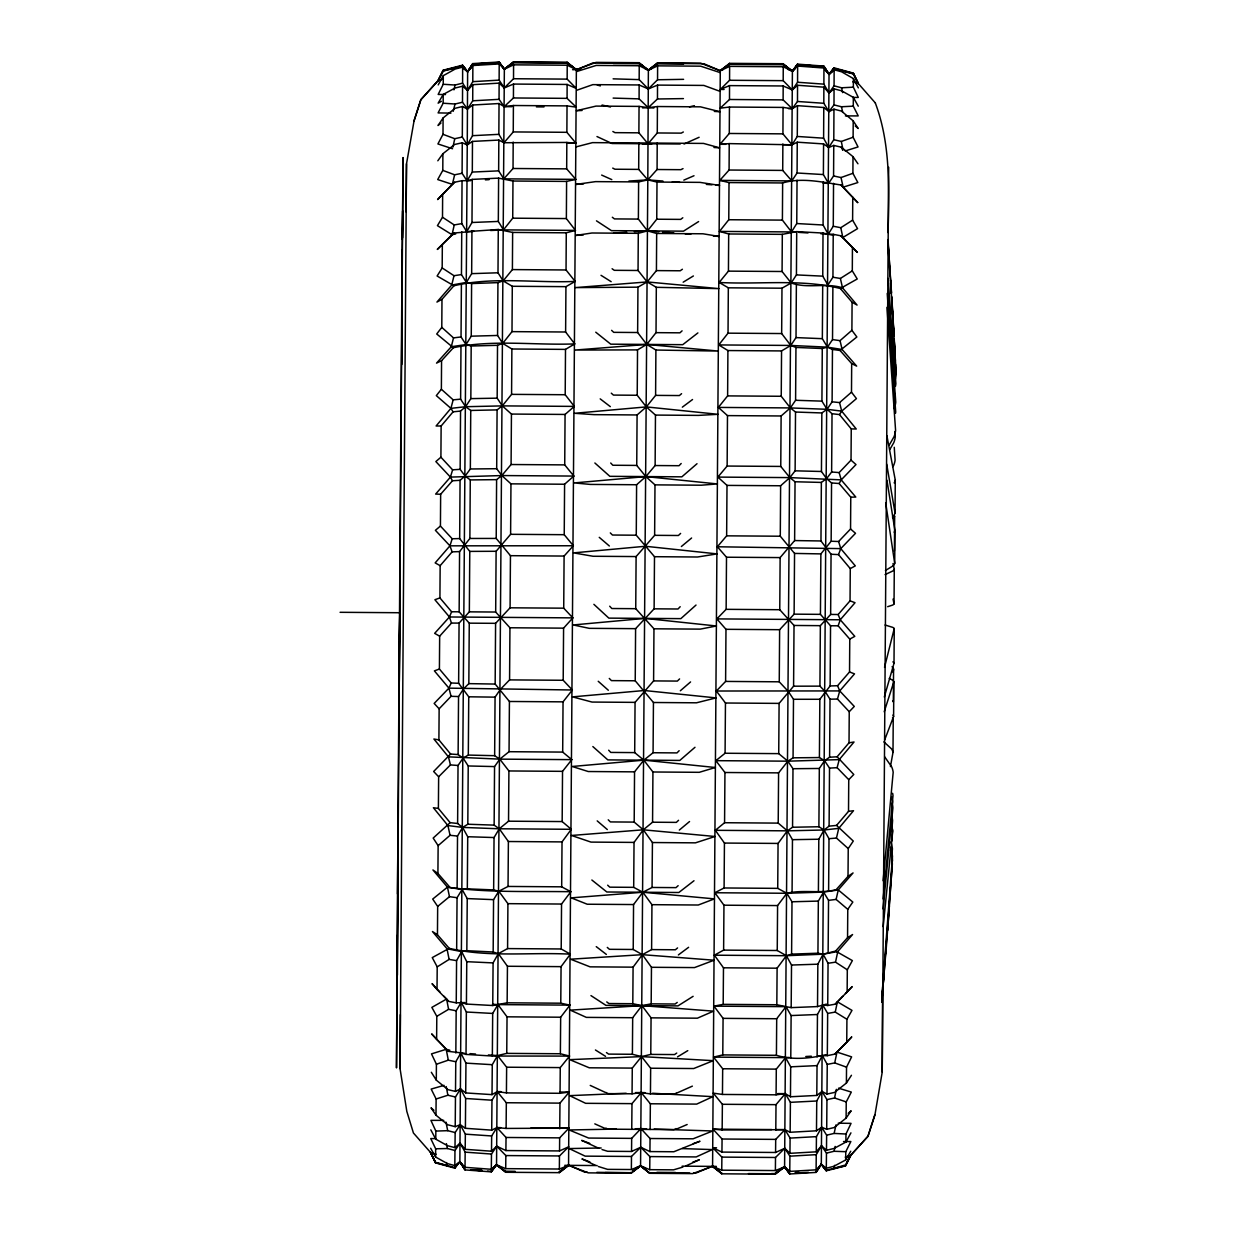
<?xml version="1.0" encoding="UTF-8"?>
<svg xmlns="http://www.w3.org/2000/svg" width="1236" height="1236" viewBox="0 0 1236 1236"><rect width="100%" height="100%" fill="white"/><g stroke="black" fill="none" stroke-linecap="round" stroke-linejoin="round"><path stroke-width="1.5" d="M396.988 987.657L396.88 1014.462L397.235 985.988M402.565 237.791L402.673 210.985L402.303 239.475M511.766 106.682L504.195 106.636L499.035 103.53L472.693 105.014L472.507 135.682L467.254 144.967L459.854 1161.701L454.802 1168.175L435.505 1162.875L430.576 1152.493L413.427 1132.995L406.814 1111.38L400.062 1068.661L400.325 1014.663M450.939 113.109L438.085 112.909L443.168 103.221L443.199 94.461L454.972 88.065L462.573 86.196L467.548 90.429L472.785 84.666L499.128 83.136L504.273 87.926L513.496 84.063L567.123 84.45L576.285 88.436L567.154 79.119L567.216 65.214L513.573 64.844L504.35 69.201L496.548 1164.837L491.295 1171.867L464.983 1169.905L459.854 1161.701L454.817 1165.594L447.386 1163.586L435.582 1157.02L430.638 1148.229M445.501 94.554L438.162 94.446L443.245 84.264L443.291 75.659L455.172 69.046L462.65 67.115L467.625 71.812L467.27 143.082M472.693 105.014L467.471 109.046L462.496 102.248L462.573 86.196M459.854 1161.701L465.014 1167.325L491.325 1169.287L496.548 1164.837L505.663 1172.284L559.305 1172.655L568.56 1165.363L576.362 69.71L567.2 63.19L513.573 62.82L504.35 69.201L499.205 63.932L472.863 65.523L472.785 81.653L467.548 90.429L462.588 83.183L462.65 67.115M440.974 123.028L438.023 125.516L443.091 117.961L455.018 108.32L462.48 106.512L467.471 109.046L472.708 100.796L472.785 84.666M504.195 106.636L513.434 97.968L567.077 98.355L576.208 107.146L567.03 105.894L513.404 105.508L504.195 106.636L499.05 99.343L499.128 83.136M513.573 64.844L513.527 78.733L504.273 87.926L499.128 80.124L499.205 63.932M513.434 97.968L513.496 84.063M567.077 98.355L567.123 84.45M653.89 107.98L648.22 107.656L639.089 98.865L639.136 84.96L592.816 84.635L576.687 90.274M719.893 91.294L703.84 85.423L657.521 85.099L648.297 88.946L639.166 79.629L639.228 65.74L596.185 65.431L576.594 71.564M642.55 107.903L648.22 107.656L657.459 98.988L657.521 85.099M639.136 84.96L648.297 88.946L657.552 79.768L657.614 65.863L700.642 66.172L720.14 72.6M794.887 68.938L792.291 71.163L783.16 63.716L729.518 63.345L720.279 70.637L712.585 1166.382L721.716 1173.814L775.343 1174.2L784.597 1166.892L792.4 71.255L797.575 64.627L823.887 66.59L829.032 74.345L821.322 1164.281L816.069 1172.408L789.727 1173.984L784.474 1166.799L781.399 1168.252M855.235 125.979L858.155 128.498L853.211 120.896L841.407 111.07L833.96 109.17L828.939 111.626L823.779 107.517L797.467 105.663L792.245 108.691L783.068 107.424L729.441 107.038L720.233 108.181L729.487 99.498L729.534 85.608L783.176 85.979L792.322 89.965L797.544 85.269L823.871 87.169L829.016 93.009L834.053 88.837L841.623 90.815L853.319 97.381L858.263 106.172M724.095 89.486L720.31 89.456L729.564 80.278L729.626 66.373L783.253 66.759L792.4 71.255L797.637 66.049L823.948 68.026L829.093 74.392L834.13 69.772L841.577 71.796L853.396 78.579L858.34 87.895M797.544 85.269L797.483 101.476L792.245 108.691L783.114 99.884L783.176 85.979M797.637 66.049L797.56 82.256L792.322 89.965L783.191 80.664L783.253 66.759M834.053 88.837L833.991 104.906L828.939 111.626L823.809 103.283L823.871 87.169M834.13 69.772L834.068 85.825L829.016 93.009L823.887 84.141L823.948 68.026M845.393 115.921L858.217 115.906L853.288 106.157L853.319 97.381M852.794 97.443L858.294 97.443L853.365 87.184L853.396 78.579M846.413 1163.586L850.646 1155.444L868.027 1136.332L874.949 1114.81L882.226 1072.091L882.658 987.317M397.281 935.312L396.493 1067.904L403.06 157.559L401.855 292.824M396.957 978.201L397.745 860.967M401.808 364.496L402.272 290.151M437.822 160.788L442.89 153.727L454.663 144.457L462.279 142.773L467.254 144.967L472.476 141.414L498.819 140.07L503.979 142.743L566.83 142.449L566.675 168.868L575.791 179.359L566.598 181.414L566.366 218.571L575.466 230.39L566.273 232.816L566.042 269.973L575.142 281.422C534.925 283.121 493.257 276.462 453.921 285.763L437.111 275.999L442.179 267.949L442.334 244.512L454.122 233.017L474.083 231.302M455.713 233.944L452.036 234.716L437.436 225.647L442.503 217.242L442.642 194.253L454.585 182.233L462.048 180.688L470.731 180.672M454.585 182.233L452.361 184.365L437.714 179.56L442.797 170.383L442.89 153.727M452.561 148.753L437.915 143.948L442.998 134.322L443.091 117.961M462.048 180.688L461.785 223.608L466.729 231.642L498.278 229.479L512.631 232.43L512.399 269.587L503.129 280.912L497.938 282.627L471.596 283.569L466.405 282.411L461.461 274.577L461.739 231.657M566.598 181.414L512.971 181.028L498.602 178.123L472.26 179.39L467.053 180.889L462.094 173.303L462.279 142.773M467.254 144.967L462.31 137.041L462.48 106.512M453.921 285.763L441.978 299.313L436.941 302.078L451.727 285.068L466.405 282.411L471.658 273.65L471.936 230.56M466.729 231.642L471.982 222.495L472.26 179.39M467.053 180.889L472.306 172.067L472.476 141.414M575.142 281.422L565.933 286.659L512.291 286.273L503.129 280.912L498 272.785L498.278 229.479M575.466 230.39L503.454 229.881L498.324 221.429L498.602 178.123M575.791 179.359L503.778 178.849L498.649 170.862L498.819 140.07M513.404 105.508L513.249 131.928L503.979 142.743L498.85 134.338L499.035 103.53M490.599 230.499L503.454 229.881L512.724 218.185L512.971 181.028M503.778 178.849L513.033 168.498L513.187 142.063M568.421 143.206L575.991 143.252L566.876 132.314L567.03 105.894M634.284 231.735L647.479 230.9L656.671 233.449L656.424 270.607L647.154 281.932L637.946 287.169L575.343 287.602L647.154 281.932L718.889 288.621L656.316 287.308L647.154 281.932L638.054 270.483L638.286 233.326L647.479 230.9L658.788 231.781M628.908 181.059L647.803 179.869L656.996 182.063L656.749 219.22L647.479 230.9L638.379 219.081L638.61 181.924L647.803 179.869L662.913 181.043M597.127 1165.563L568.792 1165.347L588.274 1172.871L631.318 1173.18L640.572 1165.872L647.803 179.869L638.688 169.394L638.842 142.959L592.507 142.634L576.378 146.806M651.774 143.979L648.019 143.762L638.888 132.824L639.043 106.404L596.015 106.095L576.424 110.715L582.094 110.483M576.486 69.618L596.092 62.387L639.136 62.696L648.375 70.236L647.803 179.869L657.073 169.517L657.212 143.082L703.547 143.422L719.599 147.826L713.944 147.501M642.365 144.009L648.019 143.762L657.274 132.963L657.428 106.528L700.472 106.837L719.97 111.734L714.315 111.425M833.697 235.458L823.022 233.048L796.71 231.611L796.432 274.902L791.194 282.967L781.971 288.204L728.328 287.818L719.167 282.457L728.437 271.132L728.684 233.975L719.491 231.41L728.776 219.73L729.008 182.573L719.815 180.379L729.085 170.027L729.225 143.608L792.044 144.797L797.251 142.186L823.578 143.917L828.723 147.547L833.759 145.431L841.33 147.208L852.995 156.648L857.954 163.785M725.717 144.318L720.032 144.272L729.286 133.473L729.441 107.038M719.167 282.457C759.367 284.713 801.129 278.656 840.325 288.513L852.083 302.233L857.073 305.076L842.519 287.849C825.849 282.426 807.788 289.008 791.194 282.967L782.079 271.503L782.311 234.346L796.71 231.611M795.181 232.167L791.503 231.935L782.403 220.116L782.635 182.959C801.793 177.289 821.894 182.155 840.99 184.983L857.722 202.58L840.99 184.983M797.251 142.186L797.081 172.994L791.828 180.904L782.712 170.413L782.867 143.979M797.467 105.663L797.282 136.454L792.044 144.797L782.929 133.859L783.068 107.424M719.491 231.41L791.503 231.935L796.757 223.546L797.035 180.255M820.858 233.758L833.218 234.315L832.94 277.235L827.873 284.991L822.759 276.153L823.022 233.048M833.543 183.33L833.265 226.25L828.197 234.222L823.083 224.998L823.346 181.893M833.759 145.431L833.574 175.96L828.522 183.453L823.392 174.57L823.578 143.917M833.96 109.17L833.79 139.699L828.723 147.547L823.609 138.185L823.779 107.517M840.325 288.513L857.243 278.981L852.299 270.869L852.438 247.432L840.789 235.782L833.218 234.315M840.789 235.782L842.844 237.497L857.552 228.645L852.608 220.162L852.763 197.173M833.574 175.96L841.021 177.551L843.153 187.161L857.846 182.557L852.902 173.303L852.995 156.648M845.192 150.962L858.047 146.945L853.118 137.242L853.211 120.896M397.482 893.983L402.133 250.275M397.42 975.189L398.1 890.044M570.352 954.161C530.136 952.044 488.544 957.684 449.209 948.321L437.451 934.74L437.668 906.421L432.708 899.066L447.463 887.154C487.988 892.964 529.75 891.063 570.831 891.728L561.546 904.041L561.206 948.97L570.352 954.161L561.067 966.645L560.773 1003.199L569.95 1005.131L560.665 1017.213L560.371 1053.752L569.549 1056.085L560.263 1067.595L560.047 1093.288L506.42 1092.902L497.227 1091.589L492.021 1094.632L465.694 1092.933L460.534 1088.839L455.512 1091.419L447.988 1089.673L436.293 1080.14L431.333 1072.276M437.915 873.45L438.131 845.64L433.172 838.07L450.151 822.666L457.614 823.5L462.588 827.409L467.718 836.726L467.316 888.854L462.11 889.518L447.463 887.154L432.924 869.943L437.915 873.45L449.595 886.938M450.151 822.666L438.394 808.437L438.641 776.764L433.651 771.496L450.584 754.022L458.123 754.578L463.098 758.116L468.228 765.965L467.811 824.242L462.588 827.409L457.521 836.061L457.119 887.958M450.584 754.022L438.904 739.885L439.135 708.8L451.078 696.301L458.541 696.548L463.608 688.838L468.83 683.632L469.263 623.16L459.143 611.805L459.576 551.596L469.865 538.463L470.267 479.923L465.107 476.045L460.147 469.356L460.549 411.063L465.586 406.721L470.839 398.625L471.179 346.018L466.003 344.566L451.31 346.713L436.54 363.121L441.561 360.665L453.38 347.733C492.809 339.282 534.431 345.447 574.725 343.902L565.625 332.005L565.933 286.659M457.614 823.5L458.031 765.47L463.098 758.116L468.305 755.072L468.738 696.795L458.633 683.307L451.186 682.967L439.413 669.031L439.661 636.169L451.48 623.068L459.066 623.098L469.34 611.851L469.773 551.395L459.668 538.572L460.07 480.294L465.107 476.045L470.344 468.985L470.746 410.445L465.586 406.721L460.626 399.166L460.982 346.775M459.143 611.805L451.619 611.758L439.923 597.915L440.155 565.671L452.113 551.859L459.576 551.596M459.668 538.572L452.206 538.757L440.433 526.072L440.649 494.261L452.469 480.773L460.07 480.294M460.147 469.356L452.608 469.819L440.912 457.212L441.128 426.003L453.087 411.835L460.549 411.063M453.087 411.835L450.908 408.359L436.323 395.628L441.376 389.263L441.561 360.665M453.38 347.733L436.725 333.983L441.793 327.37L441.978 299.313M464.504 1053.273L448.39 1051.372L436.617 1039.383L436.802 1016.332L431.858 1007.386L446.598 999.028L448.714 1001.407L456.238 1002.844L464.906 1002.55M448.714 1001.407L437.019 989.495L437.204 966.876L432.26 957.606L449.209 948.321M456.656 949.588L457.057 897.707L462.11 889.518L467.239 898.587L466.837 950.7L461.646 951.627L446.999 948.754L432.461 931.542L437.451 934.74M458.123 754.578L458.541 696.548M458.633 683.307L459.066 623.098M471.596 283.569L471.256 336.177L466.003 344.566L461.043 336.949L461.399 284.558M455.837 1052.995L456.177 1010.77L461.244 1002.319L466.42 1004.08L492.747 1005.517L507.146 1002.813L560.773 1003.199M456.238 1002.844L456.578 960.619L461.646 951.627L466.76 961.685L466.42 1004.08M569.549 1056.085L492.345 1056.038L466.018 1054.416L466.358 1012.006L461.244 1002.319M507.146 1002.813L507.44 966.258L498.34 953.651L493.164 951.998L493.566 899.653L498.819 891.218L508.042 886.444L561.685 886.83L570.831 891.728M492.747 1005.517L493.087 962.906L498.34 953.651L507.579 948.584L507.919 903.655L498.819 891.218L493.643 889.905L494.045 837.544L499.282 828.784L508.537 821.198L562.164 821.569L571.295 829.294L562.025 841.901L561.685 886.83M508.042 886.444L508.382 841.515L499.282 828.784L494.137 825.123L494.555 766.583L499.792 759.136L509.047 751.704L562.689 752.091L571.804 759.646L562.534 771.341L562.164 821.569M508.537 821.198L508.908 770.955L499.792 759.136L494.647 755.69L495.064 697.15L500.302 689.472L509.572 679.893L509.943 627.764L495.682 612.036L496.115 551.287L510.607 534.307L510.962 483.848L501.816 475.551L496.687 468.707L497.088 409.904L502.295 405.887L511.58 394.361L511.874 349L502.712 343.392L497.583 335.466L497.938 282.627M509.047 751.704L509.417 701.476L495.157 684.064L495.59 623.33L510.082 607.803L510.453 555.675L496.208 538.433L496.609 479.645L501.816 475.551L511.086 464.52L511.441 414.06L502.295 405.887L497.166 398.162L497.521 345.308L502.712 343.392L511.998 331.634L512.291 286.273M492.345 1056.038L492.685 1013.443L497.938 1004.605L569.95 1005.131M488.359 1054.926L497.536 1055.575L506.745 1053.381L507.038 1016.826L497.938 1004.605L492.438 1004.265M562.689 752.091L563.044 701.847L572.33 689.997L563.199 680.279L563.585 628.151L572.84 617.876L563.724 608.174L564.095 556.061L573.35 545.756L564.234 534.694L564.589 484.234L573.828 476.076L564.728 464.89L565.068 414.446L574.307 406.397L565.207 394.732L565.501 349.386L574.725 343.902M676.741 1053.057L674.547 1054.571L650.769 1054.401L641.561 1056.595L632.276 1068.105L589.248 1067.796L569.75 1059.654L641.561 1056.595L650.661 1068.228L693.705 1068.537L713.296 1060.673L641.561 1056.595L632.399 1054.277L632.678 1017.722L641.963 1005.64L651.171 1003.848L675.088 1004.018L677.235 1002.411M632.678 1017.722L586.358 1017.382L570.306 1010.136L641.963 1005.64L651.063 1017.846L697.382 1018.186L713.527 1011.156L641.963 1005.64L632.801 1003.709L633.079 967.155L642.365 954.671L651.604 949.603L675.381 949.773L677.575 947.919M651.171 1003.848L651.465 967.294L642.365 954.671L633.218 949.48L633.558 904.551L642.844 892.237L652.067 887.463L675.984 887.633L678.147 885.671M633.558 904.551L587.239 904.227L571.186 897.861L642.844 892.237L651.944 904.675L698.263 905.015L714.408 898.881L642.844 892.237L633.697 887.34L634.037 842.411L643.307 829.804L652.562 822.218L676.339 822.388L678.549 820.302M652.067 887.463L652.423 842.535L643.307 829.804L634.192 822.095L634.547 771.851L643.832 760.155L653.071 752.739L676.988 752.909L679.151 750.7M652.562 822.218L652.932 771.99L643.832 760.155L634.701 752.6L635.057 702.372L653.597 680.912L653.968 628.8L635.737 608.684L636.107 556.571L654.632 535.327L654.987 484.867L645.841 476.586L636.741 465.416L637.081 414.956L646.32 406.907L655.605 395.381L655.899 350.035L646.737 344.427L637.637 332.515L637.946 287.169M653.071 752.739L653.442 702.496L635.227 680.789L635.598 628.66L654.122 608.823L654.493 556.694L636.262 535.203L636.602 484.744L645.841 476.586L655.126 465.539L655.466 415.08L646.32 406.907L637.22 395.257L637.529 349.896L646.737 344.427L656.022 332.654L656.316 287.308M651.604 949.603L651.944 904.675M650.769 1054.401L651.063 1017.846M851.449 1075.274L846.397 1083.06L834.547 1092.423L826.992 1094.076L822.002 1091.419L816.795 1095.436L790.453 1096.765L785.277 1093.644L776.084 1094.818L722.457 1094.447L722.674 1068.754L713.574 1057.12L722.782 1054.911L723.075 1018.356L713.975 1006.15L723.184 1004.358L723.477 967.803L714.377 955.196L723.616 950.113L723.956 905.2L714.856 892.747L724.095 887.973L777.722 888.36L786.868 893.273L823.578 892.083L838.255 889.951L853.056 872.94L848.02 876.37L836.139 889.688C820.009 893.891 803.153 889.395 786.868 893.273L714.856 892.747M724.095 887.973L724.435 843.06L715.335 830.314L724.574 822.728L778.216 823.114L787.347 830.839L792.461 839.677L792.075 892.037M724.574 822.728L724.945 772.5L715.845 760.665L725.084 753.249L778.726 753.636L787.857 761.175L792.987 768.715L792.554 827.255L787.347 830.839L778.062 843.431L777.722 888.36M725.084 753.249L725.455 703.006L716.355 691.017L725.609 681.422L725.98 629.309L716.865 618.896L726.135 609.333L726.505 557.22L717.374 546.775L726.644 535.837L727 485.393L717.853 477.096L727.139 466.049L727.479 415.605L718.348 407.416L727.618 395.891L727.911 350.545L718.749 344.937L728.035 333.164L728.328 287.818M826.374 1004.126L817.521 1006.583L791.179 1007.634L791.519 965.038L786.39 955.706L777.243 950.499L777.583 905.571L786.868 893.273L791.998 901.77L791.596 954.13L786.39 955.706L714.377 955.196M778.216 823.114L778.587 772.871L787.857 761.175L793.064 757.822L819.406 757.56L824.567 760.696L829.526 768.112L829.093 826.142L824.057 829.989L818.804 839.229L818.402 891.341M778.726 753.636L779.097 703.392L793.589 686.196L794.022 625.462L779.761 609.719L780.132 557.59L794.624 540.565L795.042 481.762L789.866 477.606L780.766 466.435L781.121 415.976L790.36 407.926L795.598 400.279L795.953 347.44L790.777 345.447L718.749 344.937M793.064 757.822L793.497 699.282L788.367 691.527L779.252 681.808L779.622 629.696L794.115 614.153L794.547 553.419L780.287 536.223L780.627 485.763L789.866 477.606L795.119 470.823L795.52 412.036L790.36 407.926L781.245 396.277L781.554 350.931L790.777 345.447L796.015 337.598L796.37 284.759M822.697 286.072L822.342 338.679L827.471 347.146L832.461 349.433L840.047 350.483L851.681 363.585L856.656 366.119L842.118 349.494L827.471 347.146L790.777 345.447L781.662 333.55L781.971 288.204M825.972 1054.71C809.92 1058.51 792.415 1060.256 776.424 1055.297L776.702 1018.742L785.988 1006.66L791.179 1007.634M790.777 1058.155L791.117 1015.559L785.988 1006.66L776.826 1004.744L777.104 968.19L786.39 955.706L823.114 954.192L837.792 951.535L852.577 934.54L847.556 937.676L835.598 951.071L823.114 954.192L817.938 953.203L791.596 954.13M817.938 953.203L818.34 901.09L823.578 892.083L828.537 900.349L828.135 952.245M828.614 890.6L829.001 838.703L824.057 829.989L818.896 826.745L819.329 768.468L824.567 760.696L829.603 757.22L837.127 756.787L849.024 742.805L849.24 711.72L854.277 706.436L839.738 690.924L837.575 685.717L849.534 671.967L849.765 639.105L838.147 625.818L830.546 625.756L820.441 614.354L820.874 553.898L831.148 541.229L831.55 482.936L826.575 478.61L821.446 471.488L821.847 412.948L827.054 409.301L832.106 401.808L832.461 349.433M819.406 757.56L819.839 699.282L830.128 685.949L830.546 625.756M829.603 757.22L830.02 699.19L825.076 691.418L819.932 686.135L820.364 625.663L830.638 614.446L831.055 554.238L820.967 540.966L821.368 482.426L826.575 478.61L831.627 471.998L832.029 413.72L827.054 409.301L821.925 401.128L822.28 348.521L827.471 347.146L832.523 339.591L832.879 287.2M817.12 1056.919L817.46 1014.509L822.712 1004.883L827.718 1005.501L835.258 1004.173L852.176 986.622L845.455 993.528M817.521 1006.583L817.846 964.188L823.114 954.192L828.058 963.277L827.718 1005.501M818.634 1055.791L827.317 1055.652L827.657 1013.427L822.712 1004.883M827.317 1055.652L834.794 1054.123L846.737 1042.303L846.923 1019.252L851.99 1010.384L837.39 1001.809L835.258 1004.173M847.139 992.415L847.309 969.797L852.377 960.588L835.598 951.071M847.556 937.676L847.772 909.341L852.825 902.064L838.255 889.951L836.139 889.688M848.02 876.37L848.236 848.576L853.288 841.067L836.556 825.416L829.093 826.142M836.556 825.416L848.514 811.357L848.746 779.684L853.782 774.493L837.127 756.787M830.638 614.446L838.162 614.508L850.044 600.835L850.275 568.591L838.518 554.609L831.055 554.238M831.148 541.229L838.611 541.507L850.553 528.993L850.77 497.181L839.136 483.523L831.55 482.936M831.627 471.998L839.151 472.585L851.032 460.132L851.249 428.923L839.491 414.585L832.029 413.72M839.491 414.585L841.701 411.14L856.44 398.61L851.496 392.183L851.681 363.585M840.047 350.483L856.857 336.98L851.898 330.306L852.083 302.233M890.43 766.629L892.995 752.415L893.226 719.476A37.852 14.183 0.4 0 0 892.531 717.745M892.083 666.683A38.053 11.943 0.4 0 1 893.566 669.109L893.334 702.048A37.852 15.11 0.4 0 0 892.948 700.812M887.664 606.691L892.516 605.115A38.053 5.778 0.4 0 0 894.03 603.956L894.277 569.178L893.01 563.539M884.621 740.024L893.597 716.509L893.86 681.731A37.852 8.173 0.4 0 0 892.361 680.063L889.225 678.394M884.312 696.98L893.999 663.33L894.246 628.552A38.053 5.778 0.4 0 0 892.732 627.363L885.053 625.014M885.424 570.507L893.18 565.794A38.053 11.943 0.4 0 0 894.71 563.384L894.926 530.445L886.954 480.232M892.438 517.034L893.52 515.891A37.852 14.183 0.4 0 0 895.049 513.017L895.266 480.078L886.892 435.752M399.537 639.553L400.016 585.91M406.041 211.85L406.505 163.832L413.983 121.282L420.904 99.761L438.224 80.587L443.26 70.792L462.588 65.662L467.563 71.765L472.863 65.523M500.704 1127.634L496.918 1127.603L491.712 1130.152L465.4 1128.298L460.225 1124.667L455.219 1126.676L447.772 1124.791L435.984 1115.196L436.123 1098.989L431.179 1089.07L444.048 1085.362M436.293 1080.14L436.416 1064.242L431.488 1053.875L446.196 1049.302L449.858 1050.229M455.219 1126.676L455.466 1096.996L460.534 1088.839L465.648 1098.495L465.4 1128.298M455.512 1091.419L455.775 1061.755L460.843 1053.01L466.018 1054.416M465.694 1092.933L465.957 1063.13L460.843 1053.01M491.712 1130.152L491.974 1100.21L497.227 1091.589L501.013 1091.62M492.021 1094.632L492.283 1064.69L497.536 1055.575L506.636 1067.209L506.42 1092.902M430.823 1129.858L435.767 1139.175L447.494 1145.695L455.002 1147.641L460.039 1143.192L465.184 1149.325L491.511 1151.21L496.733 1146.22L505.895 1150.562L559.537 1150.932L559.661 1137.862L568.931 1128.128L506.111 1128.437L506.327 1102.744L497.227 1091.589M559.738 1128.823L559.97 1103.13L569.24 1092.099L559.769 1092.037M605.81 1128.082L607.973 1129.163L631.75 1129.333L631.982 1103.64L641.252 1092.624L645.022 1092.825M606.026 1092.485L608.158 1093.628L632.059 1093.798L632.276 1068.105M676.107 1128.576L673.914 1129.627L650.136 1129.457L650.352 1103.779L641.252 1092.624L635.598 1092.856M676.509 1092.979L674.346 1094.092L650.445 1093.922L650.661 1068.228M848.205 1113.265L851.156 1110.793L846.104 1118.117L834.161 1127.541L826.699 1129.318L821.693 1127.247L816.486 1130.801L790.144 1132.269L784.968 1129.658L722.148 1129.982L722.38 1104.289L713.265 1093.134L722.457 1094.447M775.791 1130.353L776.007 1104.66L785.277 1093.644L790.407 1102.327L790.144 1132.269M776.084 1094.818L776.301 1069.125L785.586 1057.63L789.263 1057.429M790.453 1096.765L790.7 1066.822L785.586 1057.63L713.574 1057.12M816.486 1130.801L816.749 1100.998L822.002 1091.419L826.946 1099.638L826.699 1129.318M816.795 1095.436L817.042 1065.617L822.311 1055.59L827.255 1064.397L826.992 1094.076M846.104 1118.117L846.243 1101.909L851.31 1092.068L838.518 1088.174M846.397 1083.06L846.536 1067.162L851.619 1056.873L836.988 1052.099L834.794 1054.123M888.066 232.553C888.978 189.046 890.878 144.38 875.289 102.912M435.582 1157.02L435.659 1148.785L430.731 1138.557L436.231 1138.619M435.767 1139.175L435.845 1131.079L430.916 1120.357L443.755 1120.372M454.817 1165.594L454.972 1150.484L460.039 1143.192L465.169 1152.153L465.014 1167.325M455.002 1147.641L455.157 1132.547L460.225 1124.667L465.354 1134.154L465.184 1149.325M491.325 1169.287L491.48 1154.038L496.733 1146.22L505.848 1155.567L505.709 1168.653L559.352 1169.024L568.56 1165.363L565.362 1166.707M491.511 1151.21L491.665 1135.961L496.918 1127.603L506.111 1128.437M505.895 1150.562L506.034 1137.475L496.918 1127.603M559.352 1169.024L559.475 1155.954L568.745 1146.745L559.537 1150.932M598.286 1166.49L607.587 1169.364L631.364 1169.534L631.488 1156.463L640.758 1147.255L649.92 1151.581L673.836 1151.751L699.978 1141.245L693.288 1143.624M602.04 1149.557L607.633 1151.288L631.55 1151.458L631.673 1138.371L640.943 1128.638L646.613 1128.823M682.875 1167.093L673.512 1169.843L649.734 1169.673L649.873 1156.587L640.758 1147.255L631.55 1151.458M649.92 1151.581L650.059 1138.51L640.943 1128.638L635.273 1128.746M850.754 1151.226L845.687 1159.955L833.775 1166.336L826.312 1168.236L821.322 1164.281L816.1 1169.828L789.758 1171.404L784.597 1166.892L775.389 1170.569L721.747 1170.183L721.886 1157.112L712.77 1147.765L716.556 1147.796M850.94 1132.856L845.872 1142.095L834.037 1148.445L826.482 1150.299L821.507 1145.757L816.285 1151.828L789.943 1153.327L784.783 1148.275L775.575 1152.477L721.932 1152.091L722.071 1139.02L712.956 1129.148L771.712 1129.565M775.389 1170.569L775.513 1157.483L784.783 1148.275L789.912 1156.17L789.758 1171.404M775.575 1152.477L775.698 1139.391L784.968 1129.658L790.098 1138.093L789.943 1153.327M816.1 1169.828L816.254 1154.656L821.507 1145.757L826.467 1153.126L826.312 1168.236M816.285 1151.828L816.44 1136.641L821.693 1127.247L826.637 1135.189L826.482 1150.299M845.687 1159.955L845.779 1151.705L850.862 1141.539L843.524 1141.539M845.872 1142.095L845.965 1134.015L851.048 1123.354L838.224 1123.184M890.94 884.173L892.423 859.453A37.852 37.744 1.1 0 0 891.759 854.833M890.971 882.643L887.664 930.461M891.759 815.08L892.67 802.04A38.053 30.9 0.3 0 0 891.635 797.019M891.774 831.488L892.577 820.565A37.852 32.615 0.3 0 0 891.898 816.563M889.379 905.849L885.857 953.589M891.728 841.113L892.516 830.36A37.852 32.105 0.3 0 0 891.836 826.436M891.743 857.63L892.407 848.869A38.053 33.99 0.3 0 0 890.955 841.979M885.872 952.23L881.871 999.862M881.932 996.062L892.469 856.471A38.053 37.559 0.7 0 0 891.017 848.854L890.538 847.34M881.886 998.595L883.941 975.42M881.824 1002.396L892.346 863.995A38.053 38.053 0 0 0 891.681 859.36M883.107 880.758L893.18 772.315A38.053 26.79 0.5 0 0 891.697 766.876L884.636 756.787M883.153 898.912L892.995 795.644A37.852 28.984 0.5 0 0 892.608 793.28M883.06 908.923L892.886 808.004A37.852 28.335 0.5 0 0 891.851 803.385M883.168 926.66L892.701 831.334A38.053 30.684 0.5 0 0 891.666 826.343M893.103 672.477L893.566 669.109M894.246 628.552L884.528 667.363M826.946 1099.638L834.547 1097.985L836.339 1089.349M827.657 1013.427L835.258 1012.083L837.39 1001.809L842.767 996.293M827.255 1064.397L834.717 1062.914L836.988 1052.099L851.774 1036.896L846.737 1042.303M847.309 969.797L835.521 962.164L837.792 951.535M452.932 147.084L454.755 138.71L462.31 137.041M826.467 1153.126L834.068 1151.272L835.134 1146.405M826.637 1135.189L834.115 1133.427L836.015 1124.868M847.772 909.341L836.123 899.422L838.255 889.951M442.334 244.512L437.281 249.456L452.036 234.716L454.245 224.952L461.785 223.608M453.936 89.857L455.033 85.037L462.588 83.183M848.236 848.576L836.463 838.054L838.734 828.352L853.52 810.708L848.514 811.357M462.094 173.303L454.632 174.801L452.361 184.365L437.59 199.583L442.642 194.253M451.727 285.068L453.998 275.705L461.461 274.577M453.226 111.302L455.033 104.009L462.496 102.248M451.31 346.713L453.504 337.891L441.793 327.37M816.069 1172.408L821.214 1164.188L826.281 1170.832L833.744 1168.916L834.655 1165.316M893.86 681.731L884.203 711.781M848.746 779.684L837.112 767.68L839.229 759.63L854.03 742.002L849.024 742.805M441.128 426.003L436.107 425.987L450.908 408.359L453.164 399.846L441.376 389.263M849.24 711.72L837.483 699.051L839.738 690.924L854.524 673.867L849.534 671.967M440.649 494.261L435.644 494.076L450.429 477.096L452.608 469.819M440.155 565.671L435.165 562.89L449.95 545.833L452.206 538.757M413.875 121.19L420.796 99.668L438.116 80.495L443.26 70.792M874.856 1114.717L867.919 1136.239L850.6 1155.413L846.382 1163.354M838.147 625.818L840.248 619.777L855.034 602.705L850.044 600.835M838.518 554.609L840.758 548.614L855.513 533.303L850.553 528.993M439.661 636.169L434.655 633.357L449.44 616.98L451.619 611.758M439.135 708.8L434.16 703.438L448.931 688.143L451.186 682.967M893.041 466.667L893.551 465.601A38.053 26.79 0.5 0 0 895.096 460.178L894.261 447.293M441.885 79.49L438.208 80.587L443.214 70.205L462.542 65.168L467.625 71.812L472.755 63.592L499.097 62.016L504.35 69.201L499.097 62.016M833.744 1168.916L845.625 1165.795L850.708 1155.49L845.192 1157.143M438.162 80.541L443.214 70.205M846.444 1163.848L850.677 1155.459M438.208 84.898L443.291 75.659M839.136 483.523L841.222 479.877L855.992 464.566L851.032 460.132M443.199 94.461L438.131 103.175L441.406 101.29M463.763 68.752L467.502 71.719L472.755 63.592M889.735 449.657L893.736 442.735A37.852 28.984 0.5 0 0 895.281 436.849L894.926 431.503M889.117 445.284L894.045 436.71A38.053 30.9 0.3 0 0 895.59 430.468L886.969 307.347M875.397 103.005L858.247 83.492L853.319 73.125L834.037 67.825L829.093 74.392L823.856 66.095L797.529 64.133L792.291 71.163L787.703 69.262M825.107 70.081L828.97 74.299L834.037 67.825M723.338 69.417L720.279 70.637L729.611 64.349L783.253 64.736L792.4 71.255L797.591 64.72L823.902 66.682L829.032 74.345L834.084 68.413L853.381 73.712L858.309 83.554L852.855 81.854M834.084 68.32L829.032 74.345L823.856 66.095M454.755 1167.68L458.788 1162.86L454.74 1167.587L435.458 1162.288L430.514 1152.446L435.505 1162.875M729.626 66.373L720.387 70.746L729.564 63.762L783.207 64.303L792.338 71.209L797.529 64.133M491.202 1170.786L496.424 1164.745L499.468 1166.243M457.212 1164.358L454.802 1168.175M467.502 71.719L471.426 67.563M696.022 605.053L680.851 618.633L608.838 618.124L593.883 604.327M680.186 606.706L678.023 608.993L654.122 608.823M697.011 463.716L681.855 476.833L609.842 476.323L594.871 462.99M681.19 463.5L679.027 465.709L655.126 465.539M694.987 747.286L679.831 760.418L607.818 759.893L592.847 746.559M438.641 776.764L450.445 764.914L458.031 765.47M492.5 1168.638L496.424 1164.745L505.57 1171.264L515.149 1171.326M679.584 678.919L677.374 681.082L653.597 680.912M680.619 533.411L678.409 535.497L654.632 535.327M690.569 681.932L680.341 690.769M682.087 330.846L679.924 332.824L656.022 332.654M697.892 332.917L682.751 344.674L610.739 344.164L595.752 332.19M693.999 880.743L678.842 892.5L606.83 891.99L591.859 880.017M691.604 538L681.376 546.513M689.549 821.538L679.321 830.067M832.523 339.591L840.047 340.642L851.898 330.306M832.106 401.808L839.568 402.596L851.496 392.183M438.131 845.64L450.058 835.304L457.521 836.061M440.912 457.212L435.86 461.569L450.429 477.096L452.469 480.773M681.577 393.681L679.383 395.551L655.605 395.381M440.433 526.072L435.396 530.306L449.95 545.833L452.113 551.859M437.668 906.421L449.471 896.672L457.057 897.707M452.036 234.716L454.122 233.017M692.546 399.522L682.334 407.169M688.606 947.301L678.379 954.934M462.542 65.168L467.625 71.812L472.801 64.087L499.143 62.511L504.288 69.154L513.481 61.8L567.123 62.186L576.362 69.71L567.216 65.214M576.718 69.68L592.863 62.959L639.182 63.283L648.313 70.174L657.506 62.82L700.549 63.129L720.047 70.653L703.887 63.747L657.552 63.252L648.313 70.174L645.207 68.861M828.97 74.299L834.006 70.406M682.813 217.768L680.665 219.39L656.749 219.22M462.588 65.662L467.563 71.765L472.816 64.179L499.159 62.603L504.288 69.154L513.527 62.233L567.169 62.773L576.3 69.664L567.154 62.603M698.618 221.568L683.493 231.163L611.48 230.653L596.478 220.842M564.759 1165.332L568.56 1165.363L559.305 1172.655M632.817 1171.589L640.511 1165.826L649.734 1169.673M748.491 1173.582L775.296 1173.767L784.536 1166.846L789.619 1172.068M693.118 996.324L677.961 1005.888L605.949 1005.378L590.962 995.598M504.288 69.154L513.543 62.387M639.166 63.113L648.313 70.174L657.567 63.422M720.325 70.699L729.58 63.932M559.244 1172.068L568.498 1165.301M632.801 1171.45L640.511 1165.826L645.084 1169.271M789.727 1173.984L784.474 1166.799L775.296 1173.613L771.465 1173.582M682.396 269.247L680.202 270.777L656.424 270.607M683.57 64.009L657.598 63.839L648.375 70.236L639.228 65.74M559.213 1171.651L568.436 1165.254M632.755 1171.095L640.449 1165.764L645.022 1168.02M775.25 1173.18L784.474 1166.799L789.68 1173.397L784.536 1166.846M693.381 275.968L683.168 282.194M687.788 1050.646L677.56 1056.857M833.265 226.25L840.789 227.702L852.608 220.162M832.94 277.235L840.387 278.455L852.299 270.869M437.204 966.876L449.116 959.414L456.578 960.619M436.802 1016.332L448.591 1009.333L456.177 1010.77M849.765 639.105L854.787 636.355L840.248 619.777L838.162 614.508M850.275 568.591L855.297 565.887L840.758 548.614L838.611 541.507M683.338 131.989L681.19 133.133L657.274 132.963M699.128 137.273L684.018 144.025M692.376 1086.135L677.251 1092.871M683.029 168.606L680.851 169.687L657.073 169.517M657.614 65.863L648.375 70.236L639.228 63.716L613.257 63.499M635.829 1167.958L640.449 1165.764L649.703 1173.304L692.732 1173.613L712.338 1166.382L682.117 1166.166M693.999 175.744L683.817 180.132M687.154 1124.513L676.957 1128.885M685.949 1165.872L699.329 1159.77L692.747 1162.164M720.31 89.456L729.534 85.608M712.121 1166.32L695.961 1173.041L693.52 1173.026M648.267 70.128L651.326 68.907M631.364 1169.534L640.572 1165.872L649.657 1172.887L675.706 1173.088M885.053 574.616L892.763 571.017A37.852 9.146 0.4 0 0 894.277 569.178M439.413 669.031L434.392 670.87L448.931 688.143L451.078 696.301M833.79 139.699L841.314 141.46L853.118 137.242M841.021 177.551L852.902 173.303M439.923 597.915L434.902 599.723L449.44 616.98L451.48 623.068M436.416 1064.242L448.313 1060.164L455.775 1061.755M436.123 1098.989L447.88 1095.235L455.466 1096.996M683.601 79.336L657.552 79.768M833.837 1168.314L845.548 1164.945M683.431 98.602L657.459 98.988M462.65 66.25L443.291 71.055M826.235 1170.337L821.26 1164.235L816.023 1171.913L821.26 1164.235L826.22 1170.245L832.307 1168.7M443.23 70.467L455.049 67.578M833.775 1168.422L845.625 1165.795M689.472 106.852L694.4 105.678M828.058 963.277L835.521 962.164M560.047 1093.288L569.24 1092.099M632.059 1093.798L641.252 1092.624L650.445 1093.922M453.504 337.891L461.043 336.949M657.428 106.528L648.22 107.656L639.043 106.404M828.537 900.349L836.123 899.422M450.908 408.359L465.586 406.721L502.295 405.887L574.307 406.397M838.734 828.352L824.057 829.989L787.347 830.839L715.335 830.314M453.164 399.846L460.626 399.166M829.001 838.703L836.463 838.054M631.75 1129.333L650.136 1129.457M657.212 143.082L638.842 142.959M720.032 144.272L729.225 143.608M450.429 477.096L501.816 475.551L573.828 476.076M839.229 759.63L787.857 761.175L715.845 760.665M583.562 183.932L575.991 184.396L595.567 181.63L638.61 181.924M583.377 234.933L575.837 235.412L591.967 233.001L638.286 233.326M613.55 233.032L626.745 232.214M472.847 64.674L499.205 63.098M795.273 1172.562L799.043 1172.346M795.32 1173.057L808.498 1172.361M829.526 768.112L837.112 767.68M472.785 81.653L499.128 80.124M789.912 1156.17L816.254 1154.656M472.708 100.796L499.05 99.343M485.408 179.869L489.085 179.653M805.779 1056.502L811.295 1056.193M790.098 1138.093L816.44 1136.641M834.068 85.825L841.577 87.787L853.365 87.184M833.991 104.906L841.438 106.759L853.288 106.157M472.507 135.682L498.85 134.338M790.407 1102.327L816.749 1100.998M472.306 172.067L498.649 170.862M790.7 1066.822L817.042 1065.617M626.173 1093.257L569.611 1095.652L585.648 1103.315L631.982 1103.64M471.982 222.495L498.324 221.429M791.117 1015.559L817.46 1014.509M471.658 273.65L498 272.785M449.95 545.833L573.35 545.756M839.738 690.924L716.355 691.017M435.845 1131.079L447.71 1130.677L455.157 1132.547M830.128 685.949L837.575 685.717M791.519 965.038L817.846 964.188M471.256 336.177L497.583 335.466M471.179 346.018L497.521 345.308M791.998 901.77L818.34 901.09M850.77 497.181L855.775 497.057L841.222 479.877L839.151 472.585M435.659 1148.785L447.401 1148.522L454.972 1150.484M470.746 410.445L497.088 409.904M830.02 699.19L837.483 699.051M792.554 827.255L818.896 826.745M470.839 398.625L497.166 398.162M616.378 1129.086L569.147 1129.967L588.645 1138.062L631.673 1138.371M601.175 1147.981L569.132 1148.568L585.169 1156.139L631.488 1156.463M792.461 839.677L818.804 839.229M470.344 468.985L496.687 468.707M470.267 479.923L496.609 479.645M792.987 768.715L819.329 768.468M469.773 551.395L496.115 551.287M681.453 63.422L683.601 63.422M793.589 686.196L819.932 686.135M605.223 1172.578L631.272 1172.748L596.864 1172.346M469.865 538.463L496.208 538.433M793.497 699.282L819.839 699.282M572.577 69.695L580.487 69.695M513.527 78.733L567.154 79.119M639.166 79.629L613.118 78.841M729.564 80.278L783.191 80.664M639.089 98.865L613.133 98.092M729.487 99.498L783.114 99.884M536.409 106.868L543.995 106.914M788.46 108.66L792.245 108.691M513.249 131.928L566.876 132.314M638.888 132.824L614.987 132.654L612.855 131.479M729.286 133.473L782.929 133.859M680.233 143.994L612.005 143.515L596.973 136.547M782.558 144.72L792.044 144.797M513.033 168.498L566.675 168.868M638.688 169.394L614.91 169.224L612.732 168.096M729.085 170.027L782.712 170.413M719.815 180.379L791.828 180.904M656.996 182.063L700.024 182.372L719.553 185.431L715.768 185.137M729.008 182.573L782.635 182.959M512.724 218.185L566.366 218.571M638.379 219.081L614.462 218.911L612.33 217.258M728.776 219.73L782.403 220.116M512.631 232.43L566.273 232.816M656.671 233.449L702.99 233.789L719.058 236.431L713.404 235.999M728.684 233.975L782.311 234.346M512.399 269.587L566.042 269.973M638.054 270.483L614.277 270.313L612.098 268.737M728.437 271.132L782.079 271.503M511.998 331.634L565.625 332.005M637.637 332.515L613.736 332.345L611.604 330.336M728.035 333.164L781.662 333.55M511.874 349L565.501 349.386M637.529 349.896L575.095 350.051L646.737 344.427L718.317 351.07L655.899 350.035M727.911 350.545L781.554 350.931M511.58 394.361L565.207 394.732M637.22 395.257L613.442 395.087L611.279 393.172M727.618 395.891L781.245 396.277M718.348 407.416L790.36 407.926L827.054 409.301L841.701 411.14L856.239 428.985L851.249 428.923M511.441 414.06L565.068 414.446M637.081 414.956L594.053 414.647L574.508 413.287L646.32 406.907L718.054 414.307L698.51 415.389L655.466 415.08M727.479 415.605L781.121 415.976M511.086 464.52L564.728 464.89M636.741 465.416L612.824 465.246L610.708 463.006M727.139 466.049L780.766 466.435M717.853 477.096L789.866 477.606L841.222 479.877M510.962 483.848L564.589 484.234M636.602 484.744L590.283 484.419L574.184 482.921L645.841 476.586L717.405 483.94L701.306 485.207L654.987 484.867M727 485.393L780.627 485.763M510.607 534.307L564.234 534.694M636.262 535.203L612.469 535.034L610.306 532.901M726.644 535.837L780.287 536.223M717.374 546.775L840.758 548.614M510.453 555.675L564.095 556.061M636.107 556.571L593.064 556.262L573.535 552.878L645.362 546.266L717.081 553.898L697.521 557.003L654.493 556.694M726.505 557.22L780.132 557.59M510.082 607.803L563.724 608.174M635.737 608.684L611.82 608.514L609.703 606.212M726.135 609.333L779.761 609.719M469.34 611.851L495.682 612.036M340.085 612.299L399.769 612.732M572.84 617.876L449.44 616.98M716.865 618.896L840.248 619.777M469.263 623.16L495.59 623.33M509.943 627.764L563.585 628.151M635.598 628.66L589.263 628.336L573.195 624.952L644.852 618.386L716.416 625.988L700.302 629.124L653.968 628.8M725.98 629.309L779.622 629.696M509.572 679.893L563.199 680.279M635.227 680.789L611.434 680.619L609.271 678.425M725.609 681.422L779.252 681.808M572.33 689.997L448.931 688.143M509.417 701.476L563.044 701.847M635.057 702.372L592.029 702.063L572.515 696.872L644.342 690.507L716.061 697.907L696.486 702.805L653.442 702.496M725.455 703.006L779.097 703.392M634.701 752.6L610.785 752.43L608.668 750.206M571.804 759.646L499.792 759.136L448.436 756.849L433.898 739.004L438.904 739.885M508.908 770.955L562.534 771.341M634.547 771.851L588.228 771.527L572.16 766.49L643.832 760.155L715.381 767.51L699.252 772.315L652.932 771.99M724.945 772.5L778.587 772.871M634.192 822.095L610.399 821.925L608.236 819.808M571.295 829.294L499.282 828.784L462.588 827.409L447.926 825.571L433.388 807.726L438.394 808.437M508.382 841.515L562.025 841.901M634.037 842.411L590.993 842.102L571.495 835.474L643.307 829.804L715.041 836.494L695.451 842.844L652.423 842.535M724.435 843.06L778.062 843.431M633.697 887.34L609.781 887.17L607.664 885.177M507.919 903.655L561.546 904.041M723.956 905.2L777.583 905.571M507.579 948.584L561.206 948.97M633.218 949.48L609.441 949.31L607.278 947.409M723.616 950.113L777.243 950.499M507.44 966.258L561.067 966.645M633.079 967.155L590.051 966.846L570.553 959.198L642.365 954.671L714.099 960.217L694.508 967.587L651.465 967.294M723.477 967.803L777.104 968.19M632.801 1003.709L608.885 1003.539L606.752 1001.917M723.184 1004.358L776.826 1004.744M713.975 1006.15L785.988 1006.66M507.038 1016.826L560.665 1017.213M723.075 1018.356L776.702 1018.742M506.745 1053.381L560.371 1053.752M632.399 1054.277L608.606 1054.107L606.443 1052.562M722.782 1054.911L776.424 1055.297M506.636 1067.209L560.263 1067.595M722.674 1068.754L776.301 1069.125M635.567 1092.578L645.038 1092.639M777.691 1093.597L785.277 1093.644M506.327 1102.744L559.97 1103.13M650.352 1103.779L696.687 1104.103L712.832 1096.672L652.546 1093.257M722.38 1104.289L776.007 1104.66M531.032 1127.85L568.931 1128.128M775.497 1129.596L784.968 1129.658M506.034 1137.475L559.661 1137.862M650.059 1138.51L693.102 1138.804L712.693 1130.986L654.168 1129.071M722.071 1139.02L775.698 1139.391M505.848 1155.567L559.475 1155.954M649.873 1156.587L696.192 1156.927L712.353 1149.588L682.21 1148.599M721.886 1157.112L775.513 1157.483M715.52 1167.788L712.461 1166.29L716.37 1166.413M656.919 1172.346L675.567 1172.5M515.196 1171.759L505.617 1171.697L496.486 1164.791L491.295 1171.867M587.378 1172.269L584.937 1172.253L568.9 1165.301M649.642 1172.717L689.734 1172.995M515.211 1171.913L505.632 1171.852L496.486 1164.791L491.248 1171.373L487.494 1171.095M794.115 614.153L820.441 614.354M794.022 625.462L820.364 625.663M794.624 540.565L820.967 540.966M468.738 696.795L495.064 697.15M613.118 62.912L615.265 62.943M468.83 683.632L495.157 684.064M794.547 553.419L820.874 553.898M468.305 755.072L494.647 755.69M468.228 765.965L494.555 766.583M795.119 470.823L821.446 471.488M795.042 481.762L821.368 482.426M795.598 400.279L821.925 401.128M467.718 836.726L494.045 837.544M467.811 824.242L494.137 825.123M795.52 412.036L821.847 412.948M834.068 1151.272L845.779 1151.705M467.316 888.854L493.643 889.905M467.239 898.587L493.566 899.653M796.015 337.598L822.342 338.679M795.953 347.44L822.28 348.521M466.76 961.685L493.087 962.906M796.432 274.902L822.759 276.153M834.115 1133.427L845.965 1134.015M466.837 950.7L493.164 951.998M796.757 223.546L823.083 224.998M466.358 1012.006L492.685 1013.443M797.081 172.994L823.392 174.57M465.957 1063.13L492.283 1064.69M798.842 232.383L808.02 232.955M797.282 136.454L823.609 138.185M465.648 1098.495L491.974 1100.21M443.245 84.264L455.033 85.037M443.168 103.221L455.033 104.009M797.483 101.476L823.809 103.283M823.022 183.067L828.522 183.453M470.004 1053.644L475.52 1054.03M465.354 1134.154L491.665 1135.961M797.56 82.256L823.887 84.141M465.169 1152.153L491.48 1154.038M797.622 65.214L823.948 67.177M478.038 1169.812L481.793 1170.09M472.446 1169.889L481.839 1170.585M470.576 1169.828L481.855 1170.677M662.558 232.074L673.852 232.94M685.161 233.805L690.8 234.253M672.353 181.769L679.908 182.356M706.328 184.396L711.998 184.844M566.83 142.449L575.991 143.252M712.956 1129.148L722.148 1129.982M610.46 107.022L602.056 105.029M841.592 70.344L853.35 73.388L858.278 83.523L853.381 73.712M853.396 73.975L834.13 68.892M435.474 1162.612L447.231 1165.656M597.235 85.021L600.341 85.917M430.576 1152.493L436.061 1154.223M834.547 1097.985L846.243 1101.909M589.726 1143.346L581.662 1140.395L598.935 1148.352M589.866 1161.902L581.94 1158.935L595.227 1165.224M834.717 1062.914L846.536 1067.162M442.998 134.322L454.755 138.71M442.797 170.383L454.632 174.801M605.238 1092.361L590.236 1085.409M604.945 1128.375L594.81 1123.864M611.805 179.622L601.654 175.079M712.585 1166.382L721.747 1170.183M496.548 1164.837L505.709 1168.653M712.77 1147.765L721.932 1152.091M611.156 281.684L601.02 275.319M605.547 1056.347L595.428 1049.982M835.258 1012.083L846.923 1019.252M442.503 217.242L454.245 224.952M442.179 267.949L453.998 275.705M610.321 406.644L600.202 398.873M606.366 954.424L596.246 946.637M721.669 1173.397L712.523 1166.336L720.094 1171.713M883.879 741.863L891.527 748.877A38.053 17.428 0.4 0 1 892.995 752.415M712.523 1166.336L721.654 1173.227M783.191 64.148L792.338 71.209M609.363 546.003L599.244 537.336M607.309 829.557L597.204 820.889M649.703 1173.304L640.449 1165.764M608.328 690.244L598.224 681.283M433.944 1110.314L431.024 1107.811L435.984 1115.196M888.669 167.262L882.226 1072.091M406.505 163.832L400.062 1068.661M436.617 1039.383L431.642 1033.899L448.39 1051.372M823.686 1166.537L821.214 1164.188L826.281 1170.832M852.438 247.432L857.413 252.438L842.844 237.497L840.789 227.702M439.985 992.029L432.044 983.624L437.019 989.495M443.956 996.231L446.598 999.028L448.591 1009.333M460.765 1162.875L462.82 1165.424M460.765 1163.045L464.983 1169.905M430.483 1152.431L435.458 1162.288M841.33 147.208L842.689 150.097M890.492 850.244L890.971 851.774M839.568 402.596L841.701 411.14M448.436 756.849L450.445 764.914M446.505 1162.551L447.355 1166.166M841.438 106.759L842.72 112.26M840.047 340.642L842.118 349.494M840.387 278.455L842.519 287.849M447.926 825.571L450.058 835.304M841.577 87.787L842.612 92.623M447.463 887.154L449.471 896.672M886.691 464.133L895.049 513.017M445.949 1122.087L447.71 1130.677M841.314 141.46L843.014 149.865M446.397 1143.624L447.401 1148.522M446.999 948.754L449.116 959.414M893.072 599.074L894.03 603.956M446.196 1049.302L448.313 1060.164M446.227 1086.568L447.88 1095.235M885.687 502.712L894.71 563.384M783.16 63.716L783.253 64.736M729.518 63.345L729.611 64.349M657.506 62.82L657.598 63.839M639.136 62.696L639.228 63.716M721.623 1172.81L721.716 1173.814M567.123 62.186L567.2 63.19M631.225 1172.161L631.318 1173.18M513.481 61.8L513.573 62.82M505.57 1171.264L505.663 1172.284M888.143 278.44L895.868 383.623A38.053 33.99 0.3 0 1 895.436 386.389M887.896 292.669L895.76 402.148A37.852 32.105 0.3 0 1 894.2 408.652M887.216 293.395L895.698 411.943A37.852 32.615 0.3 0 1 895.528 413.272M888.051 239.583L895.915 368.498A38.053 38.053 0 0 1 894.354 376.207M888.097 243.183L891.542 293.071M888.066 244.481L888.993 256.98M888.02 247.046L888.823 257.783M889.317 264.952L890.059 275.705M891.774 296.64L894.061 335.837M890.6 280.186L891.403 292.685M891.743 298.046L892.716 314.114M890.553 282.874L891.249 293.612M891.82 302.573L892.577 315.118M893.041 319.475L893.937 335.543M892.995 322.272L893.705 334.817M894.261 339.406L895.343 360.788M894.231 340.904L894.71 349.834M894.277 345.57L895.003 359.892M895.528 364.342L895.837 373.056A37.852 37.744 1.1 0 1 895.111 377.66M895.451 368.853L895.791 376.022A38.053 37.559 0.7 0 1 895.374 379.066M892.917 661.832A37.852 9.146 0.4 0 1 893.999 663.33M892.902 715.088A38.053 11.572 0.4 0 1 893.613 716.509M895.281 480.078A38.053 17.428 0.4 0 1 894.169 482.905M894.941 530.445A37.852 15.11 0.4 0 1 894.215 532.283M895.142 403.662A38.053 30.684 0.5 0 1 894.462 406.15M894.246 551.101A37.852 8.173 0.4 0 0 894.416 550.777L894.663 515.999A38.053 11.572 0.4 0 1 893.149 518.332M895.868 371.48A37.852 37.667 0.9 0 1 894.756 377.598M891.728 856.424A37.852 37.667 0.9 0 1 892.407 861.028M399.305 676.865L399.274 681.469L400.279 543.995L399.305 676.865M464.921 1169.318L460.827 1163.184L464.937 1169.41"/></g></svg>
